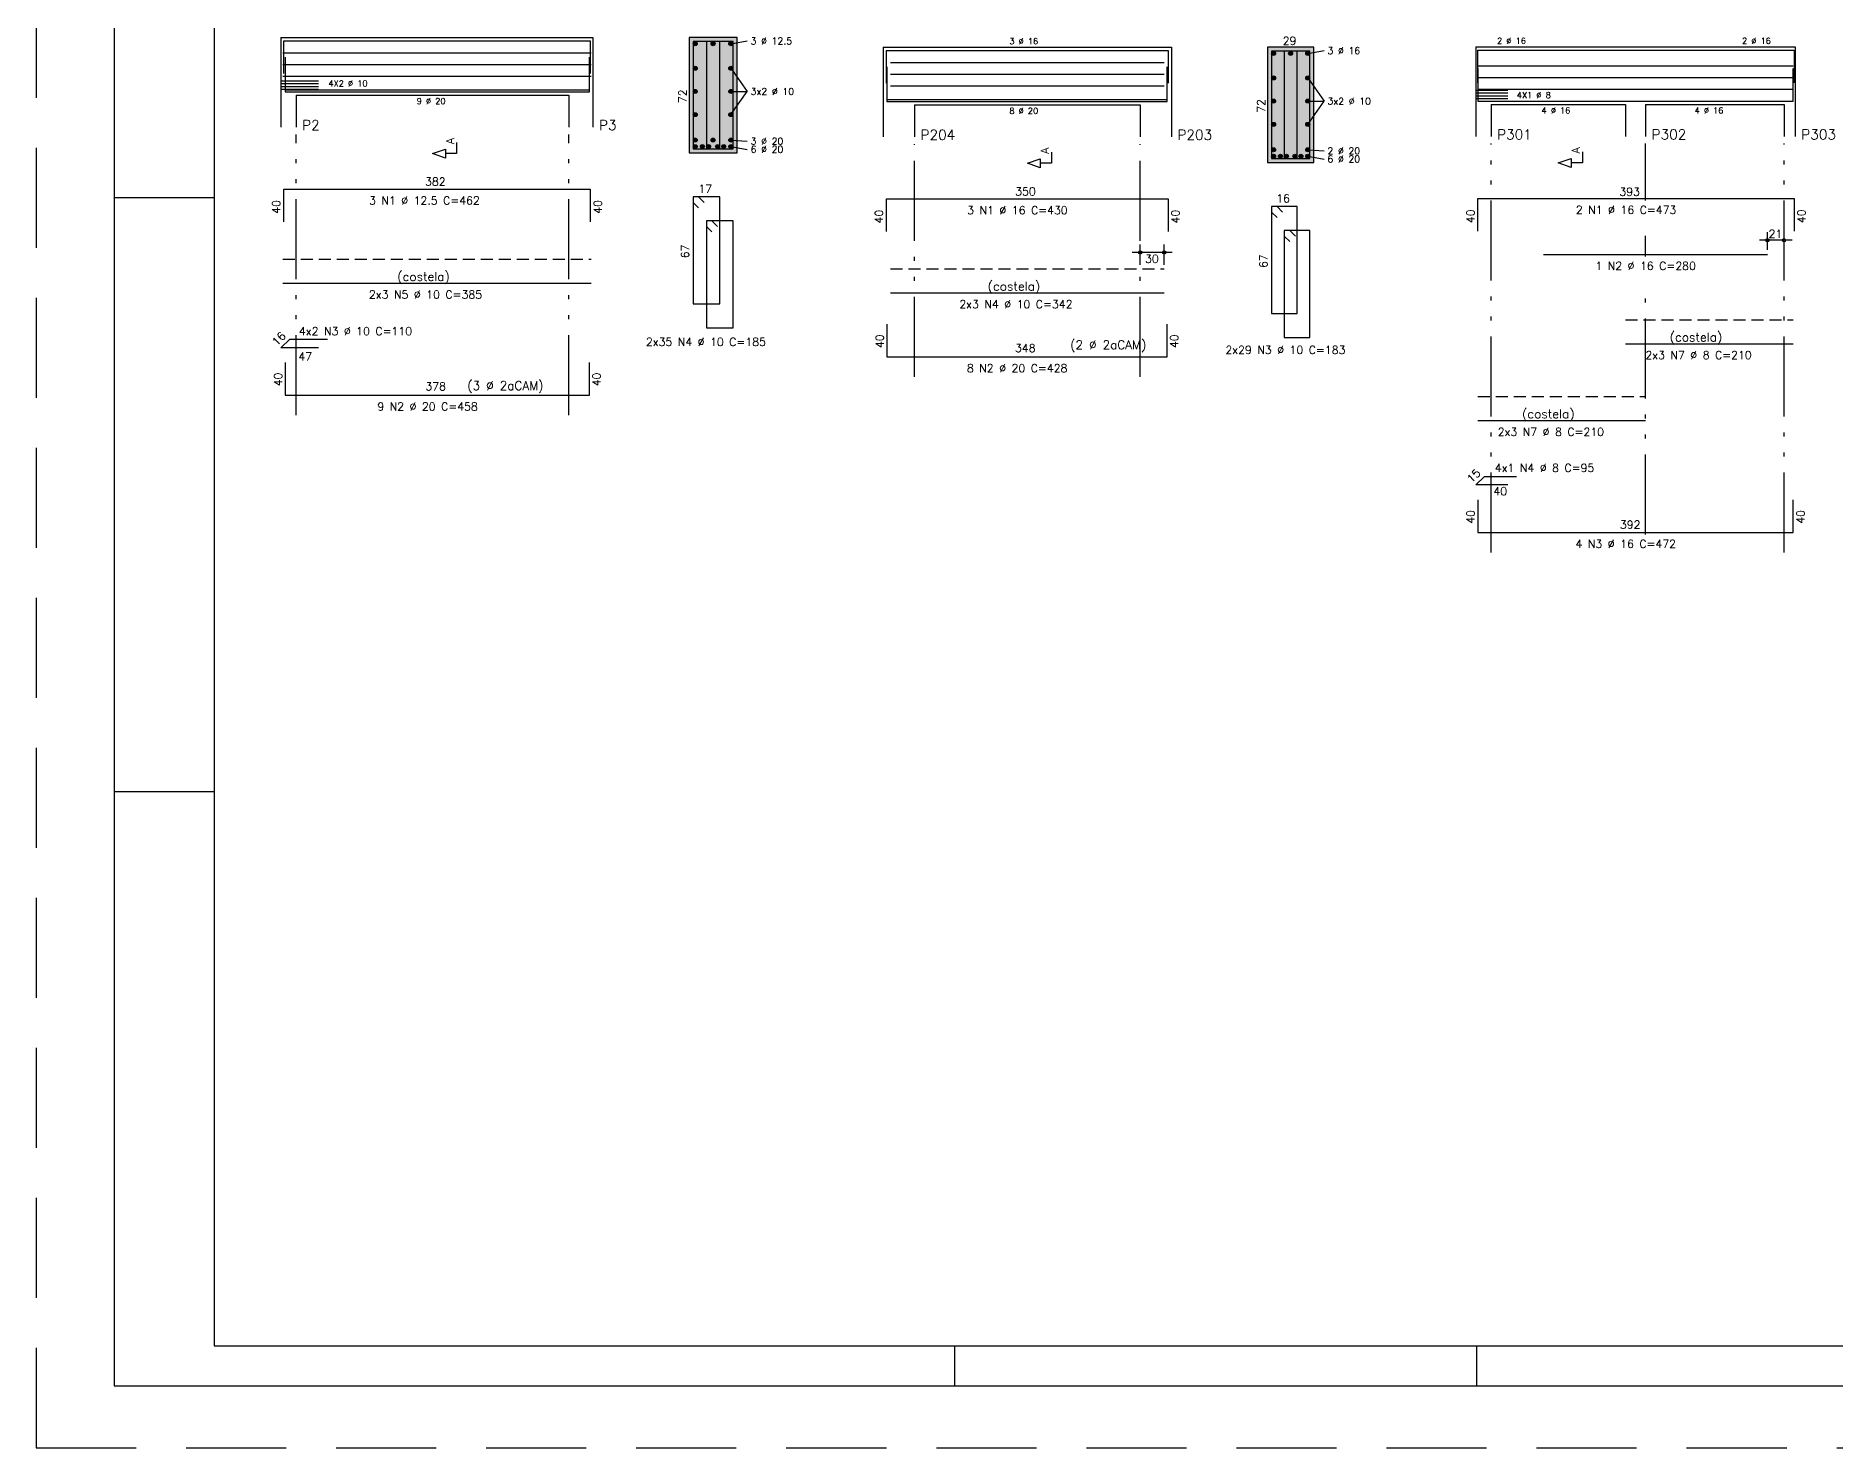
# Model space of a CAD drawing. Extents: x -1.9 to 86, y -1.2 to 61.3.
# Drawn here: x -1.95 to 43.03, y -1.19 to 34.1 of the extents above; entities that cross this region are included whole.
import ezdxf

# ---------------------------------------------------------------- set-up
doc = ezdxf.new("R2010")
doc.units = 0
doc.header["$MEASUREMENT"] = 0
for name, pattern in [('ESTILO_TQS_0001', [0.45, 0.3, -0.15]), ('ESTILO_TQS_0004', [3.3, 2, -0.4, 0.05, -0.4, 0.05, -0.4]), ('HIDDEN', [0.375, 0.25, -0.125])]:
    doc.linetypes.add(name, pattern=pattern)
doc.layers.get('0').update_dxf_attribs({"linetype": 'CONTINUOUS'})
doc.layers.get('Defpoints').update_dxf_attribs({"linetype": 'CONTINUOUS'})
for name, color, linetype in [('ARQ_FOLHA', 7, 'CONTINUOUS'), ('PENA_01', 1, 'CONTINUOUS'), ('PENA_02', 2, 'CONTINUOUS'), ('PENA_03', 3, 'CONTINUOUS'), ('PENA_04', 4, 'CONTINUOUS'), ('PENA_05', 5, 'CONTINUOUS'), ('PENA_06', 6, 'CONTINUOUS'), ('PENA_10', 253, 'CONTINUOUS')]:
    doc.layers.add(name, color=color, linetype=linetype)
doc.styles.get("Standard").update_dxf_attribs({"font": 'ROMANS.SHX'})

# ---------------------------------------------------------------- blocks, each defined once
blk = doc.blocks.new('FOLHA A1 - 841 X 594')
at = {"layer": 'ARQ_FOLHA', "color": 1}
for p, q in [((-816, 297), (-841, 297)), ((-816, 148.5), (-841, 148.5)), ((-631, 10), (-631, 0)), ((-500.5, 10), (-500.5, 0))]:
    blk.add_line(p, q, dxfattribs=at)
for points in [[(-841, 0), (0, 0), (0, 594), (-841, 594)], [(-816, 10), (-10, 10), (-10, 584), (-816, 584)]]:
    blk.add_lwpolyline(points, close=True, dxfattribs=at)
at = {"layer": 'Defpoints', "color": 8, "linetype": 'HIDDEN', "ltscale": 100}
blk.add_lwpolyline([(-860.5, 609.5), (-860.5, -15.5), (19.5, -15.5), (19.5, 609.5)], close=True, dxfattribs=at)
blk = doc.blocks.new('*U23')
blk.add_blockref('FOLHA A1 - 841 X 594', (0, 0))

msp = doc.modelspace()

# ---------------------------------------------------------------- linework, layer by layer
at = {"layer": 'PENA_01', "linetype": 'Continuous'}
for p, q in [((15.414, 33.911), (15.824, 33.981)), ((29.829, 33.669), (30.239, 33.739)), ((15.414, 33.297), (15.824, 32.718)), ((29.829, 33.055), (30.239, 32.476)), ((15.414, 32.138), (15.824, 32.718)), ((15.414, 32.718), (15.824, 32.718)), ((29.829, 31.896), (30.239, 32.476)), ((29.829, 32.476), (30.239, 32.476)), ((15.414, 31.501), (15.824, 31.475)), ((15.414, 31.341), (15.824, 31.271)), ((29.829, 31.259), (30.239, 31.233)), ((29.829, 31.099), (30.239, 31.029)), ((41.933, 28.998), (41.119, 28.998)), ((26.444, 28.694), (25.444, 28.694))]:
    msp.add_line(p, q, dxfattribs=at)
at = {"layer": 'PENA_01', "linetype": 'ESTILO_TQS_0004'}
for p, q in [((4.549, 24.626), (4.549, 31.646)), ((11.369, 24.626), (11.369, 31.646)), ((20.004, 25.584), (20.004, 31.404)), ((25.644, 25.584), (25.644, 31.404)), ((34.413, 21.193), (34.413, 31.413)), ((38.273, 29.99), (38.273, 31.413)), ((41.733, 21.193), (41.733, 31.413)), ((38.273, 28.59), (38.273, 29.106)), ((38.273, 21.64), (38.273, 27.706))]:
    msp.add_line(p, q, dxfattribs=at)
at = {"layer": 'PENA_02', "linetype": 'Continuous'}
for centre, radius in [((41.319, 28.998), 0.04), ((41.319, 28.998), 0.02), ((41.733, 28.998), 0.04), ((41.733, 28.998), 0.02), ((25.644, 28.694), 0.04), ((25.644, 28.694), 0.02), ((26.244, 28.694), 0.04), ((26.244, 28.694), 0.02)]:
    msp.add_circle(centre, radius, dxfattribs=at)
at = {"layer": 'PENA_03', "linetype": 'Continuous'}
for p, q in [((4.169, 34.066), (4.169, 32.626)), ((4.169, 34.066), (4.549, 34.066)), ((4.549, 34.066), (11.369, 34.066)), ((11.369, 34.066), (11.969, 34.066)), ((11.969, 34.066), (11.969, 32.626)), ((15.569, 34.066), (14.369, 34.066)), ((14.369, 34.066), (14.369, 31.186)), ((15.569, 31.186), (15.569, 34.066)), ((19.224, 33.824), (19.224, 32.384)), ((19.224, 33.824), (20.004, 33.824)), ((20.004, 33.824), (25.644, 33.824)), ((25.644, 33.824), (26.424, 33.824)), ((26.424, 33.824), (26.424, 32.384)), ((29.984, 33.824), (28.824, 33.824)), ((28.824, 33.824), (28.824, 30.944)), ((29.984, 30.944), (29.984, 33.824)), ((34.033, 33.833), (34.033, 32.393)), ((34.033, 33.833), (34.413, 33.833)), ((34.413, 33.833), (37.773, 33.833)), ((37.773, 33.833), (38.273, 33.833)), ((38.273, 33.833), (41.733, 33.833)), ((41.733, 33.833), (42.013, 33.833)), ((42.013, 33.833), (42.013, 32.393)), ((4.169, 32.626), (4.169, 31.826)), ((4.549, 32.626), (11.369, 32.626)), ((4.549, 32.626), (4.549, 31.826)), ((11.369, 32.626), (11.369, 31.826)), ((11.969, 32.626), (11.969, 31.826)), ((34.033, 32.393), (34.033, 31.593)), ((34.413, 32.393), (37.773, 32.393)), ((34.413, 32.393), (34.413, 31.593)), ((37.773, 32.393), (37.773, 31.593)), ((38.273, 32.393), (41.733, 32.393)), ((38.273, 32.393), (38.273, 31.593)), ((41.733, 32.393), (41.733, 31.593)), ((42.013, 32.393), (42.013, 31.593)), ((19.224, 32.384), (19.224, 31.584)), ((20.004, 32.384), (25.644, 32.384)), ((20.004, 32.384), (20.004, 31.584)), ((25.644, 32.384), (25.644, 31.584)), ((26.424, 32.384), (26.424, 31.584)), ((14.369, 31.186), (15.569, 31.186)), ((28.824, 30.944), (29.984, 30.944)), ((25.644, 28.384), (25.644, 28.894)), ((26.244, 28.384), (26.244, 28.894)), ((41.319, 28.758), (41.319, 29.198)), ((41.733, 28.758), (41.733, 29.198)), ((41.319, 28.658), (41.319, 28.658)), ((41.733, 28.658), (41.733, 28.658)), ((25.644, 28.284), (25.644, 28.284)), ((26.244, 28.284), (26.244, 28.284))]:
    msp.add_line(p, q, dxfattribs=at)
for points in [[(8.559, 31.441), (8.559, 31.164), (8.282, 31.164), (8.282, 31.053), (7.959, 31.164), (8.282, 31.275), (8.282, 31.164)], [(23.424, 31.199), (23.424, 30.922), (23.147, 30.922), (23.147, 30.811), (22.824, 30.922), (23.147, 31.033), (23.147, 30.922)], [(36.693, 31.208), (36.693, 30.931), (36.416, 30.931), (36.416, 30.82), (36.093, 30.931), (36.416, 31.041), (36.416, 30.931)]]:
    msp.add_lwpolyline(points, dxfattribs=at)
for centre in [(14.524, 33.911), (14.969, 33.911), (15.414, 33.911), (14.524, 33.297), (15.414, 33.297), (28.979, 33.669), (29.404, 33.669), (29.829, 33.669), (28.979, 33.055), (29.829, 33.055), (14.524, 32.718), (15.414, 32.718), (28.979, 32.476), (29.829, 32.476), (14.524, 32.138), (15.414, 32.138), (28.979, 31.896), (29.829, 31.896), (14.524, 31.501), (14.969, 31.501), (15.414, 31.501), (14.524, 31.341), (14.702, 31.341), (14.858, 31.341), (15.081, 31.341), (15.236, 31.341), (15.414, 31.341), (28.979, 31.259), (28.979, 31.099), (29.149, 31.099), (29.299, 31.099), (29.509, 31.099), (29.659, 31.099), (29.829, 31.259), (29.829, 31.099)]:
    msp.add_circle(centre, 0.05, dxfattribs=at)
for points in [[(14.574, 33.911), (14.499, 33.954), (14.477, 33.928)], [(14.574, 33.911), (14.477, 33.928), (14.477, 33.894)], [(14.574, 33.911), (14.477, 33.894), (14.499, 33.867)], [(14.574, 33.911), (14.533, 33.96), (14.499, 33.954)], [(14.574, 33.911), (14.499, 33.867), (14.533, 33.861)], [(14.574, 33.911), (14.563, 33.943), (14.533, 33.96)], [(14.574, 33.911), (14.533, 33.861), (14.563, 33.879)], [(14.574, 33.911), (14.563, 33.879), (14.574, 33.911)], [(15.019, 33.911), (14.944, 33.954), (14.922, 33.928)], [(15.019, 33.911), (14.922, 33.928), (14.922, 33.894)], [(15.019, 33.911), (14.922, 33.894), (14.944, 33.867)], [(15.019, 33.911), (14.978, 33.96), (14.944, 33.954)], [(15.019, 33.911), (14.944, 33.867), (14.978, 33.861)], [(15.019, 33.911), (15.008, 33.943), (14.978, 33.96)], [(15.019, 33.911), (14.978, 33.861), (15.008, 33.879)], [(15.019, 33.911), (15.008, 33.879), (15.019, 33.911)], [(15.464, 33.911), (15.389, 33.954), (15.367, 33.928)], [(15.464, 33.911), (15.367, 33.928), (15.367, 33.894)], [(15.464, 33.911), (15.367, 33.894), (15.389, 33.867)], [(15.464, 33.911), (15.423, 33.96), (15.389, 33.954)], [(15.464, 33.911), (15.389, 33.867), (15.423, 33.861)], [(15.464, 33.911), (15.453, 33.943), (15.423, 33.96)], [(15.464, 33.911), (15.423, 33.861), (15.453, 33.879)], [(15.464, 33.911), (15.453, 33.879), (15.464, 33.911)], [(14.574, 33.297), (14.499, 33.34), (14.477, 33.314)], [(14.574, 33.297), (14.477, 33.314), (14.477, 33.28)], [(14.574, 33.297), (14.477, 33.28), (14.499, 33.254)], [(14.574, 33.297), (14.533, 33.346), (14.499, 33.34)], [(14.574, 33.297), (14.499, 33.254), (14.533, 33.248)], [(14.574, 33.297), (14.563, 33.329), (14.533, 33.346)], [(14.574, 33.297), (14.533, 33.248), (14.563, 33.265)], [(14.574, 33.297), (14.563, 33.265), (14.574, 33.297)], [(15.464, 33.297), (15.389, 33.34), (15.367, 33.314)], [(15.464, 33.297), (15.367, 33.314), (15.367, 33.28)], [(15.464, 33.297), (15.367, 33.28), (15.389, 33.254)], [(15.464, 33.297), (15.423, 33.346), (15.389, 33.34)], [(15.464, 33.297), (15.389, 33.254), (15.423, 33.248)], [(15.464, 33.297), (15.453, 33.329), (15.423, 33.346)], [(15.464, 33.297), (15.423, 33.248), (15.453, 33.265)], [(15.464, 33.297), (15.453, 33.265), (15.464, 33.297)], [(29.029, 33.669), (28.954, 33.712), (28.932, 33.686)], [(29.029, 33.669), (28.932, 33.686), (28.932, 33.652)], [(29.029, 33.669), (28.932, 33.652), (28.954, 33.625)], [(29.029, 33.669), (28.987, 33.718), (28.954, 33.712)], [(29.029, 33.669), (28.954, 33.625), (28.987, 33.62)], [(29.029, 33.669), (29.017, 33.701), (28.987, 33.718)], [(29.029, 33.669), (28.987, 33.62), (29.017, 33.637)], [(29.029, 33.669), (29.017, 33.637), (29.029, 33.669)], [(29.454, 33.669), (29.379, 33.712), (29.357, 33.686)], [(29.454, 33.669), (29.357, 33.686), (29.357, 33.652)], [(29.454, 33.669), (29.357, 33.652), (29.379, 33.625)], [(29.454, 33.669), (29.412, 33.718), (29.379, 33.712)], [(29.454, 33.669), (29.379, 33.625), (29.412, 33.62)], [(29.454, 33.669), (29.442, 33.701), (29.412, 33.718)], [(29.454, 33.669), (29.412, 33.62), (29.442, 33.637)], [(29.454, 33.669), (29.442, 33.637), (29.454, 33.669)], [(29.879, 33.669), (29.804, 33.712), (29.782, 33.686)], [(29.879, 33.669), (29.782, 33.686), (29.782, 33.652)], [(29.879, 33.669), (29.782, 33.652), (29.804, 33.625)], [(29.879, 33.669), (29.837, 33.718), (29.804, 33.712)], [(29.879, 33.669), (29.804, 33.625), (29.837, 33.62)], [(29.879, 33.669), (29.867, 33.701), (29.837, 33.718)], [(29.879, 33.669), (29.837, 33.62), (29.867, 33.637)], [(29.879, 33.669), (29.867, 33.637), (29.879, 33.669)], [(29.029, 33.055), (28.954, 33.098), (28.932, 33.072)], [(29.029, 33.055), (28.932, 33.072), (28.932, 33.038)], [(29.029, 33.055), (28.932, 33.038), (28.954, 33.012)], [(29.029, 33.055), (28.987, 33.104), (28.954, 33.098)], [(29.029, 33.055), (28.954, 33.012), (28.987, 33.006)], [(29.029, 33.055), (29.017, 33.087), (28.987, 33.104)], [(29.029, 33.055), (28.987, 33.006), (29.017, 33.023)], [(29.029, 33.055), (29.017, 33.023), (29.029, 33.055)], [(29.879, 33.055), (29.804, 33.098), (29.782, 33.072)], [(29.879, 33.055), (29.782, 33.072), (29.782, 33.038)], [(29.879, 33.055), (29.782, 33.038), (29.804, 33.012)], [(29.879, 33.055), (29.837, 33.104), (29.804, 33.098)], [(29.879, 33.055), (29.804, 33.012), (29.837, 33.006)], [(29.879, 33.055), (29.867, 33.087), (29.837, 33.104)], [(29.879, 33.055), (29.837, 33.006), (29.867, 33.023)], [(29.879, 33.055), (29.867, 33.023), (29.879, 33.055)], [(14.574, 32.718), (14.499, 32.761), (14.477, 32.735)], [(14.574, 32.718), (14.477, 32.735), (14.477, 32.701)], [(14.574, 32.718), (14.477, 32.701), (14.499, 32.674)], [(14.574, 32.718), (14.533, 32.767), (14.499, 32.761)], [(14.574, 32.718), (14.499, 32.674), (14.533, 32.668)], [(14.574, 32.718), (14.563, 32.75), (14.533, 32.767)], [(14.574, 32.718), (14.533, 32.668), (14.563, 32.686)], [(14.574, 32.718), (14.563, 32.686), (14.574, 32.718)], [(15.464, 32.718), (15.389, 32.761), (15.367, 32.735)], [(15.464, 32.718), (15.367, 32.735), (15.367, 32.701)], [(15.464, 32.718), (15.367, 32.701), (15.389, 32.674)], [(15.464, 32.718), (15.423, 32.767), (15.389, 32.761)], [(15.464, 32.718), (15.389, 32.674), (15.423, 32.668)], [(15.464, 32.718), (15.453, 32.75), (15.423, 32.767)], [(15.464, 32.718), (15.423, 32.668), (15.453, 32.686)], [(15.464, 32.718), (15.453, 32.686), (15.464, 32.718)], [(29.029, 32.476), (28.954, 32.519), (28.932, 32.493)], [(29.029, 32.476), (28.932, 32.493), (28.932, 32.459)], [(29.029, 32.476), (28.932, 32.459), (28.954, 32.432)], [(29.029, 32.476), (28.987, 32.525), (28.954, 32.519)], [(29.029, 32.476), (28.954, 32.432), (28.987, 32.427)], [(29.029, 32.476), (29.017, 32.508), (28.987, 32.525)], [(29.029, 32.476), (28.987, 32.427), (29.017, 32.444)], [(29.029, 32.476), (29.017, 32.444), (29.029, 32.476)], [(29.879, 32.476), (29.804, 32.519), (29.782, 32.493)], [(29.879, 32.476), (29.782, 32.493), (29.782, 32.459)], [(29.879, 32.476), (29.782, 32.459), (29.804, 32.432)], [(29.879, 32.476), (29.837, 32.525), (29.804, 32.519)], [(29.879, 32.476), (29.804, 32.432), (29.837, 32.427)], [(29.879, 32.476), (29.867, 32.508), (29.837, 32.525)], [(29.879, 32.476), (29.837, 32.427), (29.867, 32.444)], [(29.879, 32.476), (29.867, 32.444), (29.879, 32.476)], [(14.574, 32.138), (14.499, 32.182), (14.477, 32.155)], [(14.574, 32.138), (14.477, 32.155), (14.477, 32.121)], [(14.574, 32.138), (14.477, 32.121), (14.499, 32.095)], [(14.574, 32.138), (14.533, 32.188), (14.499, 32.182)], [(14.574, 32.138), (14.499, 32.095), (14.533, 32.089)], [(14.574, 32.138), (14.563, 32.17), (14.533, 32.188)], [(14.574, 32.138), (14.533, 32.089), (14.563, 32.106)], [(14.574, 32.138), (14.563, 32.106), (14.574, 32.138)], [(15.464, 32.138), (15.389, 32.182), (15.367, 32.155)], [(15.464, 32.138), (15.367, 32.155), (15.367, 32.121)], [(15.464, 32.138), (15.367, 32.121), (15.389, 32.095)], [(15.464, 32.138), (15.423, 32.188), (15.389, 32.182)], [(15.464, 32.138), (15.389, 32.095), (15.423, 32.089)], [(15.464, 32.138), (15.453, 32.17), (15.423, 32.188)], [(15.464, 32.138), (15.423, 32.089), (15.453, 32.106)], [(15.464, 32.138), (15.453, 32.106), (15.464, 32.138)], [(29.029, 31.896), (28.954, 31.94), (28.932, 31.913)], [(29.029, 31.896), (28.987, 31.946), (28.954, 31.94)], [(29.029, 31.896), (29.017, 31.929), (28.987, 31.946)], [(29.879, 31.896), (29.804, 31.94), (29.782, 31.913)], [(29.879, 31.896), (29.837, 31.946), (29.804, 31.94)], [(29.879, 31.896), (29.867, 31.929), (29.837, 31.946)], [(14.574, 31.501), (14.499, 31.544), (14.477, 31.518)], [(14.574, 31.501), (14.477, 31.518), (14.477, 31.484)], [(14.574, 31.501), (14.477, 31.484), (14.499, 31.457)], [(14.574, 31.501), (14.533, 31.55), (14.499, 31.544)], [(14.574, 31.501), (14.499, 31.457), (14.533, 31.451)], [(14.574, 31.501), (14.563, 31.533), (14.533, 31.55)], [(14.574, 31.501), (14.533, 31.451), (14.563, 31.469)], [(14.574, 31.501), (14.563, 31.469), (14.574, 31.501)], [(15.019, 31.501), (14.944, 31.544), (14.922, 31.518)], [(15.019, 31.501), (14.922, 31.518), (14.922, 31.484)], [(15.019, 31.501), (14.922, 31.484), (14.944, 31.457)], [(15.019, 31.501), (14.978, 31.55), (14.944, 31.544)], [(15.019, 31.501), (14.944, 31.457), (14.978, 31.451)], [(15.019, 31.501), (15.008, 31.533), (14.978, 31.55)], [(15.019, 31.501), (14.978, 31.451), (15.008, 31.469)], [(15.019, 31.501), (15.008, 31.469), (15.019, 31.501)], [(15.464, 31.501), (15.389, 31.544), (15.367, 31.518)], [(15.464, 31.501), (15.367, 31.518), (15.367, 31.484)], [(15.464, 31.501), (15.367, 31.484), (15.389, 31.457)], [(15.464, 31.501), (15.423, 31.55), (15.389, 31.544)], [(15.464, 31.501), (15.389, 31.457), (15.423, 31.451)], [(15.464, 31.501), (15.453, 31.533), (15.423, 31.55)], [(15.464, 31.501), (15.423, 31.451), (15.453, 31.469)], [(15.464, 31.501), (15.453, 31.469), (15.464, 31.501)], [(29.029, 31.896), (28.932, 31.913), (28.932, 31.879)], [(29.029, 31.896), (28.932, 31.879), (28.954, 31.853)], [(29.029, 31.896), (28.954, 31.853), (28.987, 31.847)], [(29.029, 31.896), (28.987, 31.847), (29.017, 31.864)], [(29.029, 31.896), (29.017, 31.864), (29.029, 31.896)], [(29.879, 31.896), (29.782, 31.913), (29.782, 31.879)], [(29.879, 31.896), (29.782, 31.879), (29.804, 31.853)], [(29.879, 31.896), (29.804, 31.853), (29.837, 31.847)], [(29.879, 31.896), (29.837, 31.847), (29.867, 31.864)], [(29.879, 31.896), (29.867, 31.864), (29.879, 31.896)], [(14.574, 31.341), (14.499, 31.384), (14.477, 31.358)], [(14.574, 31.341), (14.477, 31.358), (14.477, 31.324)], [(14.574, 31.341), (14.477, 31.324), (14.499, 31.297)], [(14.574, 31.341), (14.533, 31.39), (14.499, 31.384)], [(14.574, 31.341), (14.499, 31.297), (14.533, 31.291)], [(14.574, 31.341), (14.563, 31.373), (14.533, 31.39)], [(14.574, 31.341), (14.533, 31.291), (14.563, 31.309)], [(14.574, 31.341), (14.563, 31.309), (14.574, 31.341)], [(14.752, 31.341), (14.677, 31.384), (14.655, 31.358)], [(14.752, 31.341), (14.655, 31.358), (14.655, 31.324)], [(14.752, 31.341), (14.655, 31.324), (14.677, 31.297)], [(14.752, 31.341), (14.711, 31.39), (14.677, 31.384)], [(14.752, 31.341), (14.677, 31.297), (14.711, 31.291)], [(14.752, 31.341), (14.741, 31.373), (14.711, 31.39)], [(14.752, 31.341), (14.711, 31.291), (14.741, 31.309)], [(14.752, 31.341), (14.741, 31.309), (14.752, 31.341)], [(14.908, 31.341), (14.833, 31.384), (14.811, 31.358)], [(14.908, 31.341), (14.811, 31.358), (14.811, 31.324)], [(14.908, 31.341), (14.811, 31.324), (14.833, 31.297)], [(14.908, 31.341), (14.866, 31.39), (14.833, 31.384)], [(14.908, 31.341), (14.833, 31.297), (14.866, 31.291)], [(14.908, 31.341), (14.896, 31.373), (14.866, 31.39)], [(14.908, 31.341), (14.866, 31.291), (14.896, 31.309)], [(14.908, 31.341), (14.896, 31.309), (14.908, 31.341)], [(15.131, 31.341), (15.056, 31.384), (15.034, 31.358)], [(15.131, 31.341), (15.034, 31.358), (15.034, 31.324)], [(15.131, 31.341), (15.034, 31.324), (15.056, 31.297)], [(15.131, 31.341), (15.09, 31.39), (15.056, 31.384)], [(15.131, 31.341), (15.056, 31.297), (15.09, 31.291)], [(15.131, 31.341), (15.119, 31.373), (15.09, 31.39)], [(15.131, 31.341), (15.09, 31.291), (15.119, 31.309)], [(15.131, 31.341), (15.119, 31.309), (15.131, 31.341)], [(15.286, 31.341), (15.211, 31.384), (15.189, 31.358)], [(15.286, 31.341), (15.189, 31.358), (15.189, 31.324)], [(15.286, 31.341), (15.189, 31.324), (15.211, 31.297)], [(15.286, 31.341), (15.245, 31.39), (15.211, 31.384)], [(15.286, 31.341), (15.211, 31.297), (15.245, 31.291)], [(15.286, 31.341), (15.275, 31.373), (15.245, 31.39)], [(15.286, 31.341), (15.245, 31.291), (15.275, 31.309)], [(15.286, 31.341), (15.275, 31.309), (15.286, 31.341)], [(15.464, 31.341), (15.389, 31.384), (15.367, 31.358)], [(15.464, 31.341), (15.367, 31.358), (15.367, 31.324)], [(15.464, 31.341), (15.367, 31.324), (15.389, 31.297)], [(15.464, 31.341), (15.423, 31.39), (15.389, 31.384)], [(15.464, 31.341), (15.389, 31.297), (15.423, 31.291)], [(15.464, 31.341), (15.453, 31.373), (15.423, 31.39)], [(15.464, 31.341), (15.423, 31.291), (15.453, 31.309)], [(15.464, 31.341), (15.453, 31.309), (15.464, 31.341)], [(29.029, 31.259), (28.954, 31.302), (28.932, 31.276)], [(29.029, 31.259), (28.932, 31.276), (28.932, 31.242)], [(29.029, 31.259), (28.932, 31.242), (28.954, 31.215)], [(29.029, 31.099), (28.954, 31.142), (28.932, 31.116)], [(29.029, 31.099), (28.932, 31.116), (28.932, 31.082)], [(29.029, 31.099), (28.932, 31.082), (28.954, 31.055)], [(29.029, 31.259), (28.987, 31.308), (28.954, 31.302)], [(29.029, 31.259), (28.954, 31.215), (28.987, 31.21)], [(29.029, 31.099), (28.987, 31.148), (28.954, 31.142)], [(29.029, 31.099), (28.954, 31.055), (28.987, 31.05)], [(29.029, 31.259), (29.017, 31.291), (28.987, 31.308)], [(29.029, 31.259), (28.987, 31.21), (29.017, 31.227)], [(29.029, 31.099), (29.017, 31.131), (28.987, 31.148)], [(29.029, 31.099), (28.987, 31.05), (29.017, 31.067)], [(29.029, 31.259), (29.017, 31.227), (29.029, 31.259)], [(29.029, 31.099), (29.017, 31.067), (29.029, 31.099)], [(29.199, 31.099), (29.124, 31.142), (29.102, 31.116)], [(29.199, 31.099), (29.102, 31.116), (29.102, 31.082)], [(29.199, 31.099), (29.102, 31.082), (29.124, 31.055)], [(29.199, 31.099), (29.157, 31.148), (29.124, 31.142)], [(29.199, 31.099), (29.124, 31.055), (29.157, 31.05)], [(29.199, 31.099), (29.187, 31.131), (29.157, 31.148)], [(29.199, 31.099), (29.157, 31.05), (29.187, 31.067)], [(29.199, 31.099), (29.187, 31.067), (29.199, 31.099)], [(29.349, 31.099), (29.274, 31.142), (29.252, 31.116)], [(29.349, 31.099), (29.252, 31.116), (29.252, 31.082)], [(29.349, 31.099), (29.252, 31.082), (29.274, 31.055)], [(29.349, 31.099), (29.307, 31.148), (29.274, 31.142)], [(29.349, 31.099), (29.274, 31.055), (29.307, 31.05)], [(29.349, 31.099), (29.337, 31.131), (29.307, 31.148)], [(29.349, 31.099), (29.307, 31.05), (29.337, 31.067)], [(29.349, 31.099), (29.337, 31.067), (29.349, 31.099)], [(29.559, 31.099), (29.484, 31.142), (29.462, 31.116)], [(29.559, 31.099), (29.462, 31.116), (29.462, 31.082)], [(29.559, 31.099), (29.462, 31.082), (29.484, 31.055)], [(29.559, 31.099), (29.517, 31.148), (29.484, 31.142)], [(29.559, 31.099), (29.484, 31.055), (29.517, 31.05)], [(29.559, 31.099), (29.547, 31.131), (29.517, 31.148)], [(29.559, 31.099), (29.517, 31.05), (29.547, 31.067)], [(29.559, 31.099), (29.547, 31.067), (29.559, 31.099)], [(29.709, 31.099), (29.634, 31.142), (29.612, 31.116)], [(29.709, 31.099), (29.612, 31.116), (29.612, 31.082)], [(29.709, 31.099), (29.612, 31.082), (29.634, 31.055)], [(29.709, 31.099), (29.667, 31.148), (29.634, 31.142)], [(29.709, 31.099), (29.634, 31.055), (29.667, 31.05)], [(29.709, 31.099), (29.697, 31.131), (29.667, 31.148)], [(29.709, 31.099), (29.667, 31.05), (29.697, 31.067)], [(29.709, 31.099), (29.697, 31.067), (29.709, 31.099)], [(29.879, 31.259), (29.804, 31.302), (29.782, 31.276)], [(29.879, 31.259), (29.782, 31.276), (29.782, 31.242)], [(29.879, 31.259), (29.782, 31.242), (29.804, 31.215)], [(29.879, 31.099), (29.804, 31.142), (29.782, 31.116)], [(29.879, 31.099), (29.782, 31.116), (29.782, 31.082)], [(29.879, 31.099), (29.782, 31.082), (29.804, 31.055)], [(29.879, 31.259), (29.837, 31.308), (29.804, 31.302)], [(29.879, 31.259), (29.804, 31.215), (29.837, 31.21)], [(29.879, 31.099), (29.837, 31.148), (29.804, 31.142)], [(29.879, 31.099), (29.804, 31.055), (29.837, 31.05)], [(29.879, 31.259), (29.867, 31.291), (29.837, 31.308)], [(29.879, 31.259), (29.837, 31.21), (29.867, 31.227)], [(29.879, 31.099), (29.867, 31.131), (29.837, 31.148)], [(29.879, 31.099), (29.837, 31.05), (29.867, 31.067)], [(29.879, 31.259), (29.867, 31.227), (29.879, 31.259)], [(29.879, 31.099), (29.867, 31.067), (29.879, 31.099)]]:
    msp.add_solid(points, dxfattribs=at)
at = {"layer": 'PENA_04', "linetype": 'Continuous'}
for p, q in [((4.242, 33.166), (4.242, 33.986)), ((4.242, 33.986), (11.902, 33.986)), ((11.902, 33.986), (11.902, 33.166)), ((19.3, 32.924), (19.3, 33.744)), ((19.3, 33.744), (26.34, 33.744)), ((26.34, 33.744), (26.34, 32.924)), ((34.083, 32.933), (34.083, 33.753)), ((34.083, 33.753), (41.983, 33.753)), ((35.719, 33.753), (41.319, 33.753)), ((41.983, 33.753), (41.983, 32.933)), ((4.219, 33.681), (11.92, 33.681)), ((4.219, 33.392), (11.92, 33.392)), ((4.279, 33.576), (4.279, 32.756)), ((4.279, 33.526), (4.279, 32.706)), ((11.879, 32.756), (11.879, 33.576)), ((11.879, 32.706), (11.879, 33.526)), ((19.314, 33.334), (19.314, 32.514)), ((19.404, 33.439), (26.244, 33.439)), ((26.314, 32.514), (26.314, 33.334)), ((34.083, 33.356), (38.273, 33.356)), ((34.083, 33.293), (34.083, 32.473)), ((37.773, 33.356), (41.963, 33.356)), ((41.963, 32.473), (41.963, 33.293)), ((5.113, 32.976), (4.169, 32.976)), ((5.113, 32.906), (4.169, 32.906)), ((4.219, 33.102), (11.92, 33.102)), ((19.314, 33.284), (19.314, 32.464)), ((19.404, 33.15), (26.244, 33.15)), ((19.404, 32.86), (26.244, 32.86)), ((26.314, 32.464), (26.314, 33.284)), ((34.083, 33.067), (38.273, 33.067)), ((37.773, 33.067), (41.963, 33.067)), ((5.113, 32.836), (4.169, 32.836)), ((5.113, 32.766), (4.169, 32.766)), ((4.279, 32.756), (11.879, 32.756)), ((4.279, 32.706), (11.879, 32.706)), ((19.314, 32.514), (26.314, 32.514)), ((19.314, 32.464), (26.314, 32.464)), ((34.833, 32.743), (34.033, 32.743)), ((34.833, 32.673), (34.033, 32.673)), ((34.833, 32.603), (34.033, 32.603)), ((34.833, 32.533), (34.033, 32.533)), ((34.083, 32.777), (38.273, 32.777)), ((34.083, 32.473), (41.963, 32.473)), ((37.773, 32.777), (41.963, 32.777))]:
    msp.add_line(p, q, dxfattribs=at)
for points in [[(14.469, 33.966), (14.469, 31.286), (15.136, 31.286), (15.136, 33.966), (14.469, 33.966)], [(14.803, 33.966), (14.803, 31.286), (15.469, 31.286), (15.469, 33.966), (14.803, 33.966)], [(28.924, 33.724), (28.924, 31.044), (29.564, 31.044), (29.564, 33.724), (28.924, 33.724)], [(29.244, 33.724), (29.244, 31.044), (29.884, 31.044), (29.884, 33.724), (29.244, 33.724)]]:
    msp.add_lwpolyline(points, dxfattribs=at)
at = {"layer": 'PENA_05', "linetype": 'Continuous'}
for p, q in [((4.242, 29.456), (4.242, 30.276)), ((4.242, 30.276), (11.902, 30.276)), ((11.902, 30.276), (11.902, 29.456)), ((14.609, 30.086), (14.469, 30.086)), ((14.469, 30.086), (14.469, 27.406)), ((15.136, 30.086), (14.469, 30.086)), ((14.469, 30.086), (14.469, 29.946)), ((14.469, 29.946), (14.609, 29.806)), ((14.749, 29.946), (14.609, 30.086)), ((15.136, 27.406), (15.136, 30.086)), ((19.3, 29.214), (19.3, 30.034)), ((19.3, 30.034), (26.34, 30.034)), ((26.34, 30.034), (26.34, 29.214)), ((29.064, 29.844), (28.924, 29.844)), ((28.924, 29.844), (28.924, 27.164)), ((29.564, 29.844), (28.924, 29.844)), ((28.924, 29.844), (28.924, 29.704)), ((28.924, 29.704), (29.064, 29.564)), ((29.204, 29.704), (29.064, 29.844)), ((29.564, 27.164), (29.564, 29.844)), ((34.083, 29.223), (34.083, 30.043)), ((34.083, 30.043), (41.983, 30.043)), ((41.983, 30.043), (41.983, 29.223)), ((14.943, 29.486), (14.803, 29.486)), ((14.803, 29.486), (14.803, 26.806)), ((15.469, 29.486), (14.803, 29.486)), ((14.803, 29.486), (14.803, 29.346)), ((14.803, 29.346), (14.943, 29.206)), ((15.083, 29.346), (14.943, 29.486)), ((15.469, 26.806), (15.469, 29.486)), ((29.384, 29.244), (29.244, 29.244)), ((29.244, 29.244), (29.244, 26.564)), ((29.884, 29.244), (29.244, 29.244)), ((29.244, 29.244), (29.244, 29.104)), ((29.524, 29.104), (29.384, 29.244)), ((29.884, 26.564), (29.884, 29.244)), ((29.244, 29.104), (29.384, 28.964)), ((35.719, 28.643), (41.319, 28.643)), ((4.219, 27.926), (11.92, 27.926)), ((19.404, 27.684), (26.244, 27.684)), ((14.469, 27.406), (15.136, 27.406)), ((28.924, 27.164), (29.564, 27.164)), ((14.803, 26.806), (15.469, 26.806)), ((19.314, 26.904), (19.314, 26.084)), ((26.314, 26.084), (26.314, 26.904)), ((29.244, 26.564), (29.884, 26.564)), ((4.169, 26.305), (4.39, 26.526)), ((5.113, 26.305), (4.169, 26.305)), ((4.39, 26.526), (5.334, 26.526)), ((37.773, 26.413), (41.963, 26.413)), ((4.279, 25.946), (4.279, 25.126)), ((11.879, 25.126), (11.879, 25.946)), ((19.314, 26.084), (26.314, 26.084)), ((4.279, 25.126), (11.879, 25.126)), ((34.083, 24.493), (38.273, 24.493)), ((34.033, 22.881), (34.245, 23.093)), ((34.245, 23.093), (35.045, 23.093)), ((34.833, 22.881), (34.033, 22.881)), ((34.083, 22.513), (34.083, 21.693)), ((41.963, 21.693), (41.963, 22.513)), ((34.083, 21.693), (41.963, 21.693))]:
    msp.add_line(p, q, dxfattribs=at)
at = {"layer": 'PENA_06', "linetype": 'ESTILO_TQS_0001'}
for p, q in [((4.219, 28.526), (11.92, 28.526)), ((19.404, 28.284), (26.244, 28.284)), ((37.773, 27.013), (41.963, 27.013)), ((34.083, 25.093), (38.273, 25.093))]:
    msp.add_line(p, q, dxfattribs=at)
at = {"layer": 'PENA_10', "linetype": 'Continuous'}
for points in [[(15.569, 31.186), (15.569, 34.066), (14.369, 34.066)], [(15.569, 31.186), (14.369, 34.066), (14.369, 31.186)], [(29.984, 30.944), (29.984, 33.824), (28.824, 33.824)], [(29.984, 30.944), (28.824, 33.824), (28.824, 30.944)], [(15.569, 31.186), (14.369, 31.186), (15.569, 31.186)], [(29.984, 30.944), (28.824, 30.944), (29.984, 30.944)]]:
    msp.add_solid(points, dxfattribs=at)

# ---------------------------------------------------------------- block references
at = {"xscale": 0.09999999999999938, "yscale": 0.09999999999999938, "zscale": 0.09999999999999938}
msp.add_blockref('*U23', (84.1, 0.356), dxfattribs=at)

# ---------------------------------------------------------------- texts
at = {"layer": 'PENA_02', "linetype": 'Continuous'}
for s, p in [('P2', (4.699, 31.751)), ('P3', (12.119, 31.751)), ('P204', (20.154, 31.509)), ('P203', (26.574, 31.509)), ('P301', (34.563, 31.518)), ('P302', (38.423, 31.518)), ('P303', (42.163, 31.518))]:
    msp.add_text(s, height=0.25, dxfattribs=at).set_placement(p)
at = {"layer": 'PENA_02', "linetype": 'ESTILO_TQS_0004'}
for p in [(7.08, 27.981), (21.834, 27.739), (38.878, 26.468), (35.188, 24.548)]:
    msp.add_text('(costela)', height=0.22, dxfattribs=at).set_placement(p)
at = {"layer": 'PENA_03', "linetype": 'Continuous'}
for s, height, p in [('3 %%c 12.5', 0.17, (15.909, 33.896)), ('3 %%c 16', 0.15, (22.374, 33.899)), ('29', 0.2, (29.204, 33.884)), ('3 %%c 16', 0.17, (30.324, 33.654)), ('2 %%c 16', 0.15, (34.563, 33.908)), ('2 %%c 16', 0.15, (40.683, 33.908)), (' 4X2 %%c 10', 0.15, (5.256, 32.843)), ('9 %%c 20', 0.15, (7.564, 32.401)), ('3x2 %%c 10', 0.17, (15.909, 32.633)), ('3x2 %%c 10', 0.17, (30.324, 32.391)), (' 4X1 %%c 8', 0.15, (34.954, 32.552)), ('8 %%c 20', 0.15, (22.374, 32.159)), ('4 %%c 16', 0.15, (35.673, 32.168)), ('4 %%c 16', 0.15, (39.498, 32.168)), ('3 %%c 20', 0.17, (15.909, 31.39)), ('6 %%c 20', 0.17, (15.909, 31.186)), ('2 %%c 20', 0.17, (30.324, 31.148)), ('6 %%c 20', 0.17, (30.324, 30.944)), ('382', 0.2, (7.772, 30.363)), ('17', 0.2, (14.603, 30.186)), ('350', 0.2, (22.52, 30.118)), ('16', 0.2, (29.044, 29.944)), ('393', 0.2, (37.618, 30.11)), ('3 N1 %%c 12.5 C=462', 0.2, (6.372, 29.891)), ('3 N1 %%c 16 C=430', 0.2, (21.32, 29.649)), ('2 N1 %%c 16 C=473', 0.2, (36.531, 29.658)), ('21', 0.2, (41.346, 29.058)), ('30', 0.2, (25.764, 28.434)), ('1 N2 %%c 16 C=280', 0.2, (37.019, 28.258)), ('2x3 N5 %%c 10 C=385', 0.2, (6.37, 27.541)), ('2x3 N4 %%c 10 C=342', 0.2, (21.124, 27.299)), ('4x2 N3 %%c 10 C=110', 0.2, (4.621, 26.625)), ('2x35 N4 %%c 10 C=185', 0.2, (13.291, 26.356)), ('47', 0.2, (4.606, 25.994)), ('348', 0.2, (22.514, 26.204)), ('(2 %%c 2aCAM)', 0.22, (23.894, 26.274)), ('2x29 N3 %%c 10 C=183', 0.2, (27.773, 26.157)), ('2x3 N7 %%c 8 C=210', 0.2, (38.268, 26.028)), ('8 N2 %%c 20 C=428', 0.2, (21.314, 25.699)), ('378', 0.2, (7.779, 25.246)), ('(3 %%c 2aCAM)', 0.22, (8.828, 25.254)), ('9 N2 %%c 20 C=458', 0.2, (6.579, 24.741)), ('2x3 N7 %%c 8 C=210', 0.2, (34.578, 24.108)), ('4x1 N4 %%c 8 C=95', 0.2, (34.507, 23.208)), ('40', 0.2, (34.47, 22.624)), ('392', 0.2, (37.631, 21.789)), ('4 N3 %%c 16 C=472', 0.2, (36.523, 21.308))]:
    msp.add_text(s, height=height, dxfattribs=at).set_placement(p)
for s, rotation, p in [('72', 90, (14.309, 32.426)), ('72', 90, (28.764, 32.184)), ('A', 90, (8.499, 31.401)), ('A', 90, (23.364, 31.159)), ('A', 90, (36.633, 31.168)), ('40', 90, (4.154, 29.659)), ('40', 90, (12.189, 29.659)), ('40', 90, (19.216, 29.416)), ('40', 90, (26.624, 29.416)), ('40', 90, (33.999, 29.425)), ('40', 90, (42.267, 29.425)), ('67', 90, (14.369, 28.546)), ('67', 90, (28.824, 28.304)), ('16', 45, (4.068, 26.345)), ('40', 90, (19.234, 26.304)), ('40', 90, (26.594, 26.304)), ('40', 90, (4.199, 25.346)), ('40', 90, (12.159, 25.346)), ('15', 45, (33.927, 22.916)), ('40', 90, (33.999, 21.911)), ('40', 90, (42.247, 21.911))]:
    msp.add_text(s, height=0.2, rotation=rotation, dxfattribs=at).set_placement(p)

doc.saveas('drawing.dxf')
